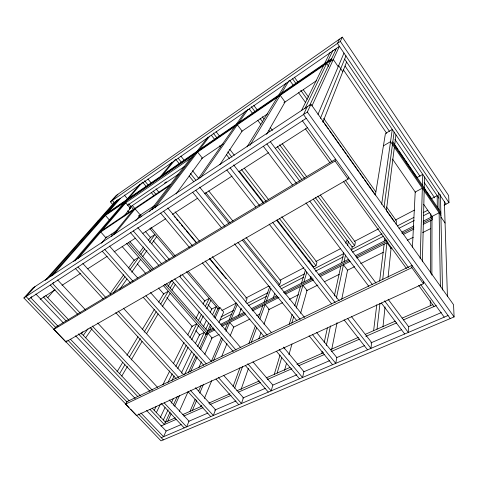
<?xml version="1.0" encoding="UTF-8"?>
<svg xmlns="http://www.w3.org/2000/svg" width="478" height="478" viewBox="0 0 478 478"><rect width="100%" height="100%" fill="white"/><g stroke="black" fill="none" stroke-linecap="round" stroke-linejoin="round"><path stroke-width="0.72" d="M431.873 275.125L432.004 216.432L439.133 212.8L440.399 286.878M430.272 305.771L430.302 300.584M430.451 273.159L430.744 220.543M430.762 217.382L430.786 213.684M423.43 283.729L411.863 267.668L411.976 265.356L126.831 401.771L125.541 404.131L136.511 415.561L423.43 283.729L423.478 281.351M422.391 261.807L424.165 190.877M424.237 187.908L424.512 176.968M420.198 258.723L422.343 188.213L415.209 192.031L412.424 247.18M422.433 185.261L422.761 174.392L417.157 177.452M396.083 224.26L396.411 220.872L386.505 206.926M382.974 326.868L385.035 306.888M388.088 277.282L391.064 248.417L386.947 242.734L382.705 279.678M377.017 329.181L379.986 303.321M373.623 330.674L376.772 304.791M379.646 281.13L384.139 244.156M384.527 240.924L384.886 237.99M386.397 210.236L394.368 147.26M394.709 144.595L395.945 134.814M384.079 206.974L394.117 132.113M381.659 204.345L392.283 129.407L385.435 133.493L375.373 195.084M315.193 197.372L352.19 246.989L354.688 245.698L355.357 242.244L320.326 195.018M331.696 349.543L337.08 322.608M341.734 299.306L347.554 270.184L343.449 264.77L336.351 298.236M351.42 250.836L352.298 246.463M326.319 345.528L330.489 325.888M344.148 261.484L345.522 254.989M347.512 245.608L348.432 241.282M321.825 353.445L322.297 351.258M324.198 342.523L327.37 327.968M334.337 295.942L340.832 266.097M341.549 262.804L343.748 252.695M345.797 243.308L346.263 241.139L347.5 240.488M53.835 329.426L335.054 161.02L335.622 159.186L55.502 327.287L53.835 329.426L65.845 341.943L348.074 179.095L348.558 177.177M277.115 219.904L313.64 266.957L315.976 265.744L316.944 262.237L281.799 216.731M284.529 370.402L286.537 363.262M288.951 354.7L291.962 343.993M300.596 313.305L307.025 290.463L302.938 285.3L296.223 308.137M310.18 279.242L310.987 276.38M313.401 267.8L313.801 266.371M277.132 373.091L281.745 357.389M284.267 348.82L284.685 347.392M291.819 323.128L293.707 316.705M303.918 281.966L306.834 272.048M309.541 262.834L309.959 261.412M274.276 374.346L280.03 355.07M289.196 324.371L292.183 314.375M294.741 305.812L300.495 286.531M301.493 283.203L305.52 269.723M278.608 285.103L279.702 284.535L280.933 280.98L246.027 237.429M241.02 389.582L248.429 368.478M258.801 338.944L261.024 332.61M263.987 324.174L269.174 309.403L265.111 304.462L259.781 319.125M273.063 298.32L274.784 293.426M234.632 388.255L242.507 366.608M251.398 342.17L256.734 327.502M266.336 301.104L270.883 288.61M233.043 386.618L239.974 367.767M248.966 343.324L255.383 325.871M258.467 317.488L262.834 305.615M264.071 302.257L269.945 286.286M322.895 122.147L346.61 62.015M245.638 302.174L247.102 298.589L212.298 256.638M320.368 118.466L345.994 55.777M200.999 406.712L201.561 405.338M204.387 398.479L211.724 380.637M221.607 356.63L226.972 343.592M230.079 336.046L233.748 327.125L229.721 322.393L225.933 331.326M238.522 315.528L241.336 308.698M192.437 410.321L196.805 400.02M199.72 393.149L203.503 384.216M213.409 360.866L222.73 338.884M231.155 319.017L237.476 304.098M317.972 114.439L343.987 53.046M189.999 411.397L195.239 399.13M198.734 390.95L201.071 385.495M211.264 361.643L221.463 337.791M224.959 329.611L227.582 323.481M229.028 320.099L236.275 303.136M179.298 411.361L188.093 391.661M198.711 367.881L201.435 361.762M204.775 354.288L212.053 337.982L208.044 333.375L200.611 349.585M218.918 322.608L223.668 311.967L219.898 307.539L217.932 308.567L213.965 317.159M181.186 424.56L166.123 431.042L163.56 436.695L140.914 412.998M167.772 421.166L171.178 413.739M174.59 406.312L179.543 395.503M190.387 371.872L197.199 357.012M209.597 329.993L211.413 326.026M215.052 318.103L219.898 307.539M170.126 412.06L164.348 424.566L150.02 409.449M173.245 405.308L177.296 396.531M188.213 372.9L196.01 356.02M199.446 348.593L210.613 324.425M311.985 105.865L339.386 46.342M163.356 419.977L168.077 409.879M171.226 403.145L173.43 398.431M184.759 374.19L194.199 353.989M197.659 346.58L204.267 332.437L199.517 334.863L195.365 343.61M205.851 329.061L208.617 323.134M212.62 314.572L216.313 306.667L211.76 309.075L210.195 312.367M129.054 407.561L23.9 297.997L307.336 112.013L310.963 104.258L453.55 304.701L454.1 316.932L161.014 440.859L130.602 409.174M112.85 204.644L110.418 201.818L340.336 41.389L342.314 37.141L448.651 195.55L448.967 202.63L444.062 205.152M309.601 105.56L336.494 48.356M160.22 417.647L165.012 407.555M181.305 373.228L191.851 351.013M203.311 326.868L206.442 320.278M307.229 106.725L303.506 114.529L450.24 318.563M339.464 39.136L337.426 43.414L446.052 204.13M304.815 108.715L326.671 63.413L328.697 66.358M327.639 61.411L333.005 50.298M156.354 412.574L160.566 403.898M171.913 380.542L174.183 375.869M177.75 368.526L188.123 347.171M191.69 339.834L198.495 325.817M200.121 322.471L203.287 315.952M206.771 308.776L210.894 300.298M301.582 110.394L323.654 65.486M324.652 63.466L330.149 52.275M154.239 410.339L156.204 406.348M167.975 382.388L172.229 373.736M175.826 366.411L186.289 345.116M189.886 337.797L196.757 323.821L192.013 326.295L187.699 334.941M198.394 320.487L201.358 314.458M205.307 306.416L209.256 298.38L204.709 300.829L203.084 304.086M162.813 384.844L169.78 370.868M173.43 363.549L184.048 342.26M195.95 318.402L199.195 311.895M266.545 134.378L285.043 102.005L280.216 95.337L249.898 145.378M121.806 376.043L127.429 366.417M131.175 360.006L142.038 341.4M146.531 333.704L158.146 313.813M162.263 306.757L170.132 293.283M171.984 290.104L175.342 284.362M179.812 276.708L180.929 274.796M119.596 373.706L124.883 364.75M129.418 357.078L140.371 338.532M144.147 332.138L156.234 311.674M160.769 304.002L168.322 291.21L163.619 293.88L158.654 302.198M170.192 288.043L173.574 282.319M116.979 371.932L122.715 362.336M126.921 355.297L138.005 336.745M142.211 329.706L154.448 309.236M168.178 286.25L171.608 280.52M281.548 93.126L289.142 80.591M247.048 146.877L277.431 97.243M278.788 95.026L286.119 83.053M219.88 164.659L242.113 131.121L237.321 124.8L200.449 177.876M238.97 122.434L248.1 109.289M197.856 179.316L234.752 126.568M236.413 124.19L245.644 110.998M85.646 337.803L92.039 328.691M119.757 289.226L127.005 278.901M131.695 272.221L140.646 259.47M142.755 256.471L146.973 250.46M151.616 243.852L156.676 236.64M83.327 335.353L88.054 328.697M113.411 293.002L125.015 276.672M129.741 270.016L138.769 257.313L134.115 260.199L128.474 268.074M140.891 254.326L144.714 248.936M149.393 242.358L154.92 234.573L150.451 237.405L148.299 240.404M81.152 334.098L82.891 331.672M110.239 293.516L123.694 274.736M139.271 253.005L143.567 247.006M176.077 193.949L202.343 158.087L197.599 152.094L155.069 207.912M65.845 341.943L66.651 340.85M199.511 149.59L209.806 136.075M152.291 209.794L195.215 153.731M197.139 151.221L207.972 137.072M149.608 211.563L190.543 158.355M135.704 220.866L140.293 215.034M114.433 234.244L135.077 208.904L141.823 216.719M162.843 174.823L174.996 159.903M111.493 236.455L132.717 210.493M160.638 176.34L171.919 162.538M101.402 243.272L106.827 236.73M123.742 216.325L130.392 208.294L125.708 202.803L77.759 258.921M129.568 208.187L130.996 206.466M47.74 297.722L54.498 289.752M44.454 296.157L43.594 297.161L66.107 320.911M74.956 261.03L126.365 201.035M128.684 198.328L142.056 182.727M73.564 261.496L124.298 202.451M126.622 199.744L140.06 184.108M53.476 282.498L52.58 283.538L80.101 312.965M50.907 276.332L103.433 216.785M105.865 214.03L119.004 199.141M52.664 275.364L105.411 215.429L109.546 220.179M107.837 212.674L120.438 198.358M31.697 296.695L30.771 297.74L58.047 326.283M46.778 279.648L117.463 199.774M45.129 280.502L114.595 202.182M23.9 297.997L32.845 288.055L310.963 104.258M110.418 201.818L116.005 195.61L342.314 37.141M35.002 286.627L26.081 296.569L55.932 327.735M117.875 194.295L112.306 200.497L114.248 202.756M114.17 202.666L339.392 46.33M103.248 215.829L331.654 58.651M102.035 217.203L331.188 59.636M330.722 60.634L100.81 218.589L101.724 219.641M97.608 221.338L99.573 219.988M330.244 61.644L333.315 59.535L338.203 66.693M123.617 204.237L192.933 156.712M127.471 205.331L184.556 166.416M164.569 183.08L166.422 181.825M130.076 207.094L178.832 174.034M201.662 158.547L223.262 143.902M241.778 131.342L267.698 113.77M283.932 102.758L316.454 80.704M129.347 209.006L130.392 208.294M102.161 230.366L170.604 184.269M169.433 185.787L100.78 231.979L105.925 237.817L117.08 230.426M138.769 216.044L154.884 205.367M28.572 299.168L306.243 118.335M40.176 299.353L55.084 289.776M61.991 285.342L80.812 273.249M87.713 268.815L107.162 256.322M114.063 251.888L135.394 238.181M142.928 233.348L165.513 218.834M172.415 214.401L197.51 198.274M204.411 193.841L232.021 176.107M238.922 171.674L268.409 152.727M275.31 148.294L307.342 127.716M383.416 145.844L390.544 141.655L440.907 215.393M308.059 261.215L309.218 260.606M431.574 198.597L437.179 195.663L437.316 207.094M221.846 310.569L236.401 302.974M245.662 298.147L268.821 286.065M280.072 280.198L303.889 267.776M315.797 261.562L340.282 248.793M354.174 241.545L378.654 228.777M395.198 220.149L414.384 210.141M220.967 316.95L233.563 310.449M246.821 303.608L268.039 292.661M279.307 286.848L304.504 273.846M314.446 268.714L343.616 253.663M351.569 249.558L382.065 233.826M397.314 225.957L413.888 217.4M423.173 212.614L427.81 210.218M219.94 320.218L231.878 314.088M240.494 309.666L241.82 308.985M248.452 305.579L266.354 296.39M280.945 288.897L303.488 277.324M315.426 271.193L343.276 256.895M352.555 252.133L383.72 236.132M398.969 228.299L414.223 220.472M423.508 215.703L429.471 212.638M207.512 331.051L213.505 328.004M220.824 324.275L244.121 312.415M251.44 308.686L276.732 295.81M283.388 292.422L312.009 277.849M318.665 274.462L348.611 259.213M355.268 255.82L386.553 239.896M401.861 232.099L413.84 225.998M423.155 221.254L432.566 216.468M206.054 333.082L214.025 329.037M221.332 325.327L245.238 313.186M251.876 309.81L277.778 296.659M284.416 293.283L312.971 278.782M319.615 275.406L349.496 260.229M356.14 256.853L387.347 241.002M401.962 233.581L413.912 227.51M423.209 222.79L432.506 218.064M205.928 334.451L214.568 330.071M221.876 326.366L245.8 314.249M252.444 310.879L279.027 297.412M285.671 294.048L313.58 279.905M320.224 276.541L350.129 261.388M356.773 258.024L388.005 242.197M403.289 234.453L413.918 229.07M423.221 224.355L432.566 219.617M211.276 338.37L219.277 334.367M233.276 327.364L249.946 319.023M256.608 315.689L259.942 314.022M268.612 309.684L282.612 302.682M289.28 299.342L298.613 294.675M306.613 290.672L317.948 285.002M324.616 281.661L339.284 274.324M347.285 270.321L354.616 266.652M360.615 263.647L383.284 252.306M390.622 248.638L391.954 247.968M407.286 240.297L413.291 237.297M422.624 232.625L430.624 228.621M125.541 404.131L411.863 267.668M165.095 422.343L175.342 417.838M182.853 414.534L201.979 406.127M208.808 403.127L229.984 393.818M236.813 390.813L259.351 380.906M266.18 377.907L290.086 367.397M296.916 364.391L323.552 352.686M330.382 349.681L358.386 337.372M365.216 334.367L395.27 321.156M402.1 318.157L432.835 304.641M160.972 426.041L176.304 419.331M183.833 416.039L202.989 407.65M209.83 404.657L231.035 395.378M238.564 392.08L260.456 382.502M267.298 379.508L291.927 368.723M298.768 365.73L324.765 354.353M331.607 351.36L359.653 339.081M365.813 336.387L396.597 322.907M403.438 319.913L436.277 305.544M188.72 421.315L207.888 413.064M214.736 410.118L235.959 400.982M242.8 398.037L265.398 388.309M272.926 385.065L296.886 374.752M303.733 371.806L329.748 360.603M336.596 357.658L364.666 345.576M370.826 342.923L401.634 329.659M408.481 326.713L441.343 312.564M161.235 437.687L448.059 315.522M67.876 340.205L127.166 402.112M138.518 413.972L163.333 439.88M70.397 339.213L129.072 400.612M78.386 333.871L137.742 396.495M35.892 294.036L63.233 322.799M75.578 335.789L135.256 398.568M146.573 410.477L166.123 431.042M45.798 295.667L68.826 320.021M81.099 332.993L140.401 395.7M152.153 408.134L165.448 422.188M92.332 326.044L152.47 390.359M164.193 402.894L186.617 426.872L189.019 421.19L169.236 399.919M50.274 285.037L77.771 314.375M89.989 327.412L150.068 391.512M161.271 403.468L184.185 427.912M57.635 279.953L85.532 309.941M97.709 323.032L157.567 387.377M75.512 268.6L103.17 298.858M115.736 312.612L176.071 378.63M188.141 391.835L210.762 416.589M77.956 267.011L106.032 297.806M118.066 311.005L178.73 377.548M190.262 390.197L213.325 415.496L215.524 409.777L195.496 387.694M82.831 263.486L110.872 294.4M123.39 308.202L183.976 374.997M102.238 251.195L130.434 282.892M143.292 297.346L203.646 365.186M216.014 379.084L238.767 404.663M104.819 249.51L133.039 281.315M145.915 295.822L206.317 363.895M218.201 377.285L241.468 403.51L243.433 397.762L223.662 375.373M109.498 246.068L137.67 277.975M150.516 292.53L211.306 361.38M111.29 234.142L112.766 235.827M122.105 246.487L134.39 260.516M137.341 263.88L145.694 273.422M158.475 288.007L163.882 294.179M166.834 297.549L192.389 326.725M195.831 330.651L199.762 335.144M126.634 243.398L150.642 270.93M163.374 285.539L205.994 334.415M129.938 241.731L153.372 268.69M166.553 283.854L207.56 331.027M128.343 242.615L151.873 269.646M164.617 284.285L206.777 332.718M130.572 232.744L158.798 265.398M171.937 280.598L233.264 351.545M245.429 365.616L268.307 392.08M133.314 230.958L161.564 263.731M174.715 278.985L236.09 350.183M247.777 363.746L271.157 390.867L272.866 385.095L252.94 361.864M137.754 227.606L166.428 261.03M179.549 276.32L240.787 347.703M127.662 210.774L129.114 212.465M145.557 231.687L150.881 237.907M153.295 240.733L169.26 259.393M182.315 274.653L205.044 301.224M207.948 304.617L211.82 309.141M128.684 203.748L133.493 209.412M138.793 215.638L140.239 217.335M149.877 228.657L173.98 256.955M186.51 271.671L218.327 309.027M124.304 195.066L127.632 198.979M132.179 205.373L135.071 208.778M150.988 227.498L175.109 255.861M188.135 271.175L219.492 308.047M160.668 213.14L189.396 247.413M202.319 262.834L264.083 336.518M276.535 351.372L299.515 378.791M163.584 211.24L192.234 245.525M205.122 260.946L267.196 335.221M279.134 349.508L302.532 377.5L303.942 371.717L283.466 347.1M167.748 207.996L196.799 242.914M209.657 258.371L271.564 332.79M144.577 180.726L148.389 185.309M153.157 191.039L156.019 194.474M174.129 216.241L175.563 217.962M176.513 219.109L177.947 220.824M178.897 221.971L180.331 223.692M181.281 224.839L182.716 226.554M183.666 227.701L185.094 229.422M186.05 230.563L196.064 242.597M209.412 258.634L226.094 278.686M142.575 182.118L146.388 186.689M151.15 192.401L154.012 195.831M147.941 179.053L151.275 183.08M156.043 188.828L158.905 192.276M175.115 211.814L199.428 241.121M192.694 192.281L221.32 227.582M234.459 243.786L296.874 320.744M309.075 335.789L332.539 364.726M195.801 190.256L224.815 226.154M237.924 242.364L300.166 319.364M312.331 334.415L335.735 363.364L336.817 357.562L316.687 332.557M178.198 158.266L181.473 162.341M190.358 173.394L195.968 180.379M205.797 192.598L230.115 222.856M243.212 239.149L279.702 284.535M199.655 187.149L228.681 223.214M242.256 240.076L304.516 317.434M175.593 159.174L179.334 163.817M189.151 176L193.823 181.801M180.863 156.133L184.12 160.196M192.497 170.646L199.015 178.778M208.79 190.973L232.995 221.171M226.847 170.043L255.814 207.052M269.144 224.092L331.678 303.99M344.088 319.854L367.54 349.818M230.163 167.88L259.512 205.504M272.807 222.557L335.162 302.514M347.542 318.39L370.928 348.372L371.639 342.577L351.533 316.693M233.658 164.928L263.354 203.162M276.607 220.221L339.201 300.811M213.2 133.033L216.851 137.754M227.815 151.908L231.926 157.22M241.521 169.606L266.186 201.453M279.433 218.56L315.976 265.744M211.366 135.214L215.016 139.917M219.587 145.802L220.495 146.979M226.435 154.621L229.631 158.738M239.215 171.088L263.414 202.26M216.074 131.629L219.725 136.355M229.769 149.357L234.334 155.266M244.372 168.268L268.564 199.589M263.342 146.268L292.512 185.004M305.974 202.881L368.795 286.316M381.36 302.998L404.699 333.991M266.897 143.956L296.426 183.325M309.852 201.22L372.499 284.733M384.581 300.841L408.296 332.455L408.588 326.665L388.082 299.234M249.229 108.9L252.796 113.686M257.696 120.259L260.815 124.447M277.306 146.561L301.821 179.441M270.411 141.793L299.831 181.156M313.204 199.045L376.049 283.131M251.243 106.594L254.792 111.374M260.122 118.538L262.786 122.117M269 130.476L269.885 131.671M279.654 144.804L304.516 178.234M317.834 196.147L354.688 245.698M253.812 105.357L257.355 110.137M262.237 116.71L264.005 119.106M270.213 127.471L272.436 130.458M282.187 143.609L306.577 176.49M302.437 120.814L332.102 161.893M345.188 180.015L408.445 267.614M420.664 284.529L444.223 317.153M305.466 128.923L329.945 162.753M343.503 181.485L406.455 268.481M418.692 285.396L433.994 306.541M335.054 161.02L348.074 179.095M307.336 112.013L454.1 316.932M289.931 80.615L293.39 85.472M298.589 92.756L305.514 102.459M294.352 77.131L298.23 82.586M303.399 89.864L308.567 97.142M323.636 118.371L375.744 191.762M292.572 78.78L296.025 83.626M300.77 90.294L307.235 99.388M322.764 121.209L323.624 122.422M324.49 123.635L328.368 129.09M329.234 130.303L341.31 147.272M342.17 148.485L346.054 153.94M346.914 155.153L358.996 172.128M359.856 173.341L363.74 178.796M364.6 180.009L374.949 194.558M386.594 210.923L394.362 221.834M392.492 159.031L415.663 192.688M423.663 204.315L432.512 217.167M343.407 69.866L386.738 133.398M394.732 145.115L397.672 149.435M398.939 151.287L401.042 154.37M401.879 155.601L404.406 159.299M405.248 160.536L408.188 164.856M409.031 166.087L411.558 169.786M412.4 171.022L417.025 177.804M424.177 188.29L425.438 190.142M426.699 191.995L431.329 198.776M392.635 143.137L440.871 213.815M338.639 65.659L342.78 71.724M440.943 216.982L445.072 223.029M345.05 66.024L389.45 131.331M394.894 139.343L420.025 176.304M424.213 182.465L434.687 197.868M392.814 141.823L440.841 212.256M344.638 59.099L438.888 198.185M334.767 49.539L335.628 50.805M340.336 41.389L448.967 202.63M444.391 201.794L447.438 296.414M440.453 194.618L442.526 290.015M438.792 192.873L439.079 209.675"/></g></svg>
